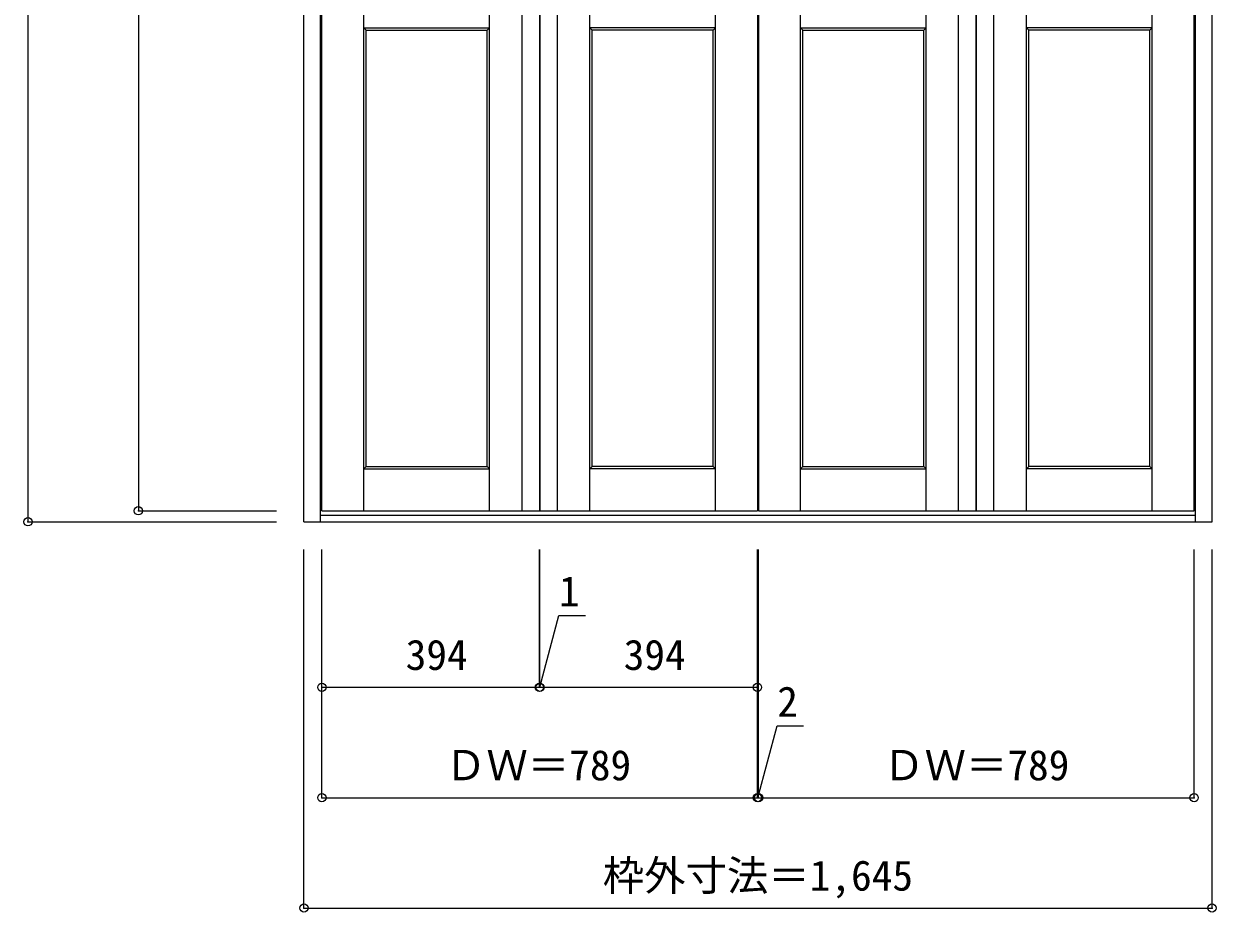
# Model space of a CAD drawing. Units: millimetres, scale not verified. Extents: x -1392 to 855, y -2068 to 995.
# Drawn here: x -1305 to 855, y -2068 to -458 of the extents above; entities that cross this region are included whole.
import ezdxf
from ezdxf.enums import TextEntityAlignment as Align

# ---------------------------------------------------------------- set-up
doc = ezdxf.new("R2010")
doc.units = ezdxf.units.MM
doc.header["$LTSCALE"] = 30
doc.header["$PDMODE"] = 32
doc.header["$PDSIZE"] = 15
doc.linetypes.add('DASHED1', pattern=[1.8, 1.2, -0.6])
doc.layers.add('0-0', color=4, linetype='DASHED1')
doc.layers.add('0-1_寸法', color=7, linetype='Continuous')
doc.styles.add('ＭＳ ゴシック', font='')
doc.styles.get('ＭＳ ゴシック').set_extended_font_data('MS Gothic')

msp = doc.modelspace()

# ---------------------------------------------------------------- linework, layer by layer
at = {"layer": '0-0', "color": 3, "linetype": 'Continuous'}
for p, q in [((-797.47, -1360.07), (-797.47, 987.43)), ((-767.47, -1360.07), (-767.47, 951.43)), ((817.53, -1360.07), (817.53, 951.43)), ((-764.97, -1340.07), (-764.97, 943.93)), ((420.03, -1340.07), (420.03, 943.93)), ((421.03, -1340.07), (421.03, 943.93)), ((815.03, -1340.07), (815.03, 943.93)), ((-684.97, -1260.07), (-684.97, -469.07)), ((-684.97, -469.07), (-465.47, -469.07)), ((-465.47, -1260.07), (-465.47, -469.07)), ((-55.97, -469.07), (-275.47, -469.07)), ((-55.97, -1260.07), (-55.97, -469.07)), ((106.03, -1260.07), (106.03, -469.07)), ((106.03, -469.07), (325.53, -469.07)), ((325.53, -1260.07), (325.53, -469.07)), ((515.53, -1260.07), (515.53, -469.07)), ((735.03, -469.07), (515.53, -469.07)), ((735.03, -1260.07), (735.03, -469.07)), ((-684.97, -1260.07), (-465.47, -1260.07)), ((106.03, -1260.07), (325.53, -1260.07)), ((735.03, -1260.07), (515.53, -1260.07)), ((-767.47, -1348.07), (817.53, -1348.07)), ((-764.97, -1340.07), (-370.97, -1340.07)), ((421.03, -1340.07), (815.03, -1340.07))]:
    msp.add_line(p, q, dxfattribs=at)
at = {"layer": '0-0', "color": 7, "linetype": 'Continuous'}
for p, q in [((-688.97, -1340.07), (-688.97, 943.93)), ((-461.47, -1340.07), (-461.47, 943.93)), ((-402.47, -1340.07), (-402.47, 943.93)), ((-338.47, -1340.07), (-338.47, 943.93)), ((-279.47, -1340.07), (-279.47, 943.93)), ((-51.97, -1340.07), (-51.97, 943.93)), ((102.03, -1340.07), (102.03, 943.93)), ((329.53, -1340.07), (329.53, 943.93)), ((388.53, -1340.07), (388.53, 943.93)), ((452.53, -1340.07), (452.53, 943.93)), ((511.53, -1340.07), (511.53, 943.93)), ((739.03, -1340.07), (739.03, 943.93)), ((-688.97, -465.07), (-684.97, -469.07)), ((-688.97, -465.07), (-461.47, -465.07)), ((-461.47, -465.07), (-465.47, -469.07)), ((-279.47, -465.07), (-275.47, -469.07)), ((-51.97, -465.07), (-279.47, -465.07)), ((-51.97, -465.07), (-55.97, -469.07)), ((102.03, -465.07), (106.03, -469.07)), ((102.03, -465.07), (329.53, -465.07)), ((329.53, -465.07), (325.53, -469.07)), ((511.53, -465.07), (515.53, -469.07)), ((739.03, -465.07), (511.53, -465.07)), ((739.03, -465.07), (735.03, -469.07)), ((-688.97, -1264.07), (-684.97, -1260.07)), ((-688.97, -1264.07), (-461.47, -1264.07)), ((-465.47, -1260.07), (-461.47, -1264.07)), ((-275.47, -1260.07), (-279.47, -1264.07)), ((-51.97, -1264.07), (-279.47, -1264.07)), ((-51.97, -1264.07), (-55.97, -1260.07)), ((102.03, -1264.07), (106.03, -1260.07)), ((102.03, -1264.07), (329.53, -1264.07)), ((325.53, -1260.07), (329.53, -1264.07)), ((515.53, -1260.07), (511.53, -1264.07)), ((739.03, -1264.07), (511.53, -1264.07)), ((739.03, -1264.07), (735.03, -1260.07))]:
    msp.add_line(p, q, dxfattribs=at)
at = {"layer": '0-0', "color": 3, "linetype": 'Continuous'}
for points in [[(-797.47, -1360.07), (847.53, -1360.07), (847.53, 987.43)], [(-764.97, 943.93), (-370.97, 943.93), (-370.97, -1340.07)], [(-369.97, 943.93), (-369.97, -1340.07), (24.03, -1340.07)], [(-369.97, 943.93), (24.03, 943.93), (24.03, -1340.07)], [(26.03, 943.93), (26.03, -1340.07), (420.03, -1340.07)], [(-55.97, -1260.07), (-275.47, -1260.07), (-275.47, -469.07)]]:
    msp.add_lwpolyline(points, dxfattribs=at)
at = {"layer": '0-1_寸法', "color": 4}
for p, q in [((-1297.47, 987.43), (-1297.47, -1360.07)), ((-1097.47, 943.93), (-1097.47, -1340.07)), ((-1297.47, -1360.07), (-847.47, -1360.07)), ((-1097.47, -1340.07), (-847.47, -1340.07)), ((-797.47, -2060.07), (-797.47, -1410.07)), ((-764.97, -1860.07), (-764.97, -1410.07)), ((-369.97, -1660.07), (-369.97, -1410.07)), ((24.03, -1860.07), (24.03, -1410.07)), ((26.03, -1860.07), (26.03, -1410.07)), ((-370.97, -1660.07), (-369.97, -1660.07)), ((-369.97, -1660.07), (24.03, -1660.07)), ((-764.97, -1860.07), (24.03, -1860.07)), ((24.03, -1860.07), (26.03, -1860.07))]:
    msp.add_line(p, q, dxfattribs=at)
for points in [[(-797.47, -2060.07), (847.53, -2060.07), (847.53, -1410.07)], [(-764.97, -1660.07), (-370.97, -1660.07), (-370.97, -1410.07)], [(26.03, -1860.07), (815.03, -1860.07), (815.03, -1410.07)], [(-370.47, -1660.07), (-335.61, -1529.97), (-287.74, -1529.97)], [(25.03, -1860.07), (59.89, -1729.97), (107.76, -1729.97)]]:
    msp.add_lwpolyline(points, dxfattribs=at)
at = {"layer": '0-1_寸法'}
for p in [(-1097.47, -1340.07), (-1297.47, -1360.07), (-764.97, -1660.07), (-370.97, -1660.07), (-369.97, -1660.07), (24.03, -1660.07), (-764.97, -1860.07), (24.03, -1860.07), (26.03, -1860.07), (815.03, -1860.07), (-797.47, -2060.07), (847.53, -2060.07)]:
    msp.add_point(p, dxfattribs=at)

# ---------------------------------------------------------------- texts
at = {"layer": '0-1_寸法', "style": 'ＭＳ ゴシック'}
for s, p in [('1', (-335.61, -1529.97)), ('394', (-613.22, -1645.07)), ('394', (-218.22, -1645.07)), ('2', (59.89, -1729.97)), ('ＤＷ＝789', (-541.97, -1845.07)), ('ＤＷ＝789', (251.78, -1845.07)), ('枠外寸法＝1,645', (-256.22, -2045.07))]:
    msp.add_text(s, height=54.99, dxfattribs=at).set_placement(p, align=Align.BOTTOM_LEFT)

doc.saveas('drawing.dxf')
